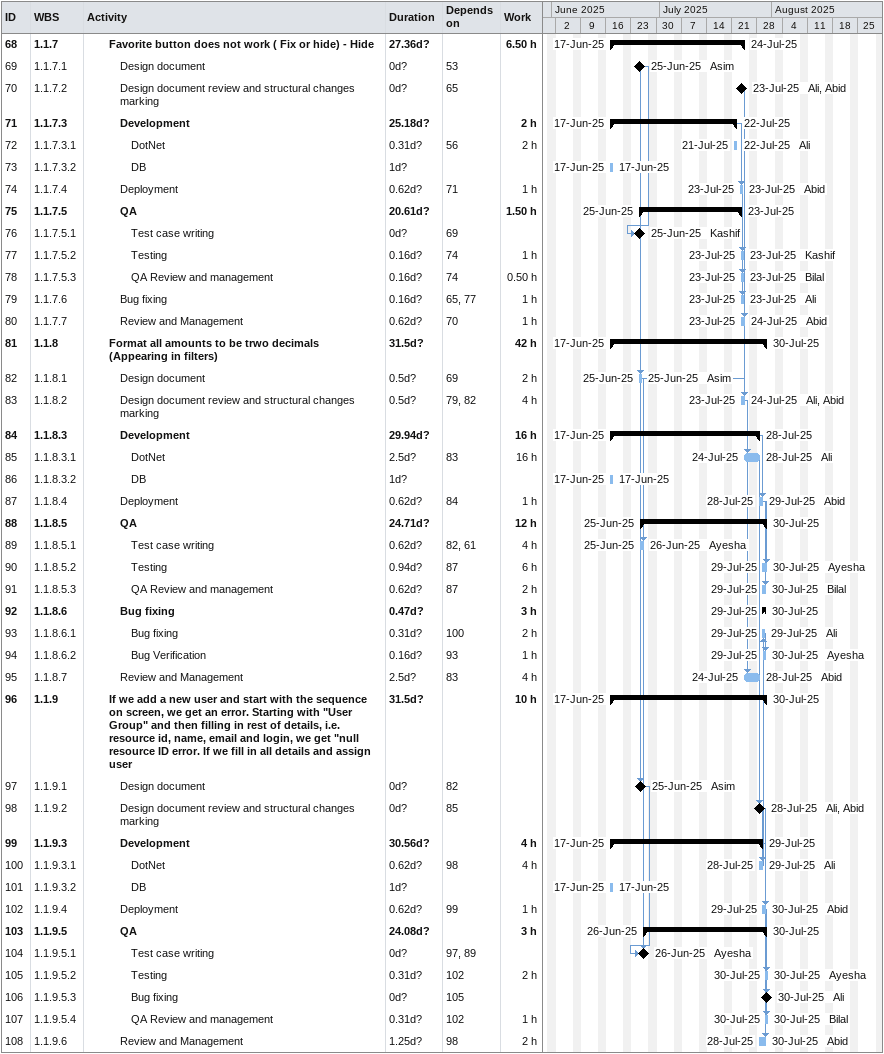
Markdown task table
| ID | WBS | Task | Duration | Start | Finish | Predecessors | Resources | Work (h) |
|---|---|---|---|---|---|---|---|---|
| 68 | 1.1.7 | **Favorite button does not work ( Fix or hide) - Hide** | 27.36d? | 2025-06-17 | 2025-07-24 |  |  | 6.50 |
| 69 | 1.1.7.1 | Design document | 0d? | 2025-06-25 | 2025-06-25 | 53 | Asim |  |
| 70 | 1.1.7.2 | Design document review and structural changes marking | 0d? | 2025-07-23 | 2025-07-23 | 65 | Ali, Abid |  |
| 71 | 1.1.7.3 | **Development** | 25.18d? | 2025-06-17 | 2025-07-22 |  |  | 2 |
| 72 | 1.1.7.3.1 | DotNet | 0.31d? | 2025-07-21 | 2025-07-22 | 56 | Ali | 2 |
| 73 | 1.1.7.3.2 | DB | 1d? | 2025-06-17 | 2025-06-17 |  |  |  |
| 74 | 1.1.7.4 | Deployment | 0.62d? | 2025-07-23 | 2025-07-23 | 71 | Abid | 1 |
| 75 | 1.1.7.5 | **QA** | 20.61d? | 2025-06-25 | 2025-07-23 |  |  | 1.50 |
| 76 | 1.1.7.5.1 | Test case writing | 0d? | 2025-06-25 | 2025-06-25 | 69 | Kashif |  |
| 77 | 1.1.7.5.2 | Testing | 0.16d? | 2025-07-23 | 2025-07-23 | 74 | Kashif | 1 |
| 78 | 1.1.7.5.3 | QA Review and management | 0.16d? | 2025-07-23 | 2025-07-23 | 74 | Bilal | 0.50 |
| 79 | 1.1.7.6 | Bug fixing | 0.16d? | 2025-07-23 | 2025-07-23 | 65, 77 | Ali | 1 |
| 80 | 1.1.7.7 | Review and Management | 0.62d? | 2025-07-23 | 2025-07-24 | 70 | Abid | 1 |
| 81 | 1.1.8 | **Format all amounts to be trwo decimals (Appearing in filters)** | 31.5d? | 2025-06-17 | 2025-07-30 |  |  | 42 |
| 82 | 1.1.8.1 | Design document | 0.5d? | 2025-06-25 | 2025-06-25 | 69 | Asim | 2 |
| 83 | 1.1.8.2 | Design document review and structural changes marking | 0.5d? | 2025-07-23 | 2025-07-24 | 79, 82 | Ali, Abid | 4 |
| 84 | 1.1.8.3 | **Development** | 29.94d? | 2025-06-17 | 2025-07-28 |  |  | 16 |
| 85 | 1.1.8.3.1 | DotNet | 2.5d? | 2025-07-24 | 2025-07-28 | 83 | Ali | 16 |
| 86 | 1.1.8.3.2 | DB | 1d? | 2025-06-17 | 2025-06-17 |  |  |  |
| 87 | 1.1.8.4 | Deployment | 0.62d? | 2025-07-28 | 2025-07-29 | 84 | Abid | 1 |
| 88 | 1.1.8.5 | **QA** | 24.71d? | 2025-06-25 | 2025-07-30 |  |  | 12 |
| 89 | 1.1.8.5.1 | Test case writing | 0.62d? | 2025-06-25 | 2025-06-26 | 82, 61 | Ayesha | 4 |
| 90 | 1.1.8.5.2 | Testing | 0.94d? | 2025-07-29 | 2025-07-30 | 87 | Ayesha | 6 |
| 91 | 1.1.8.5.3 | QA Review and management | 0.62d? | 2025-07-29 | 2025-07-30 | 87 | Bilal | 2 |
| 92 | 1.1.8.6 | **Bug fixing** | 0.47d? | 2025-07-29 | 2025-07-30 |  |  | 3 |
| 93 | 1.1.8.6.1 | Bug fixing | 0.31d? | 2025-07-29 | 2025-07-29 | 100 | Ali | 2 |
| 94 | 1.1.8.6.2 | Bug Verification | 0.16d? | 2025-07-29 | 2025-07-30 | 93 | Ayesha | 1 |
| 95 | 1.1.8.7 | Review and Management | 2.5d? | 2025-07-24 | 2025-07-28 | 83 | Abid | 4 |
| 96 | 1.1.9 | **If we add a new user and start with the sequence on screen, we get an error. Starting with "User Group" and then filling in rest of details, i.e. resource id, name, email and login, we get "null resource ID error. If we fill in all details and assign user** | 31.5d? | 2025-06-17 | 2025-07-30 |  |  | 10 |
| 97 | 1.1.9.1 | Design document | 0d? | 2025-06-25 | 2025-06-25 | 82 | Asim |  |
| 98 | 1.1.9.2 | Design document review and structural changes marking | 0d? | 2025-07-28 | 2025-07-28 | 85 | Ali, Abid |  |
| 99 | 1.1.9.3 | **Development** | 30.56d? | 2025-06-17 | 2025-07-29 |  |  | 4 |
| 100 | 1.1.9.3.1 | DotNet | 0.62d? | 2025-07-28 | 2025-07-29 | 98 | Ali | 4 |
| 101 | 1.1.9.3.2 | DB | 1d? | 2025-06-17 | 2025-06-17 |  |  |  |
| 102 | 1.1.9.4 | Deployment | 0.62d? | 2025-07-29 | 2025-07-30 | 99 | Abid | 1 |
| 103 | 1.1.9.5 | **QA** | 24.08d? | 2025-06-26 | 2025-07-30 |  |  | 3 |
| 104 | 1.1.9.5.1 | Test case writing | 0d? | 2025-06-26 | 2025-06-26 | 97, 89 | Ayesha |  |
| 105 | 1.1.9.5.2 | Testing | 0.31d? | 2025-07-30 | 2025-07-30 | 102 | Ayesha | 2 |
| 106 | 1.1.9.5.3 | Bug fixing | 0d? | 2025-07-30 | 2025-07-30 | 105 | Ali |  |
| 107 | 1.1.9.5.4 | QA Review and management | 0.31d? | 2025-07-30 | 2025-07-30 | 102 | Bilal | 1 |
| 108 | 1.1.9.6 | Review and Management | 1.25d? | 2025-07-28 | 2025-07-30 | 98 | Abid | 2 |
